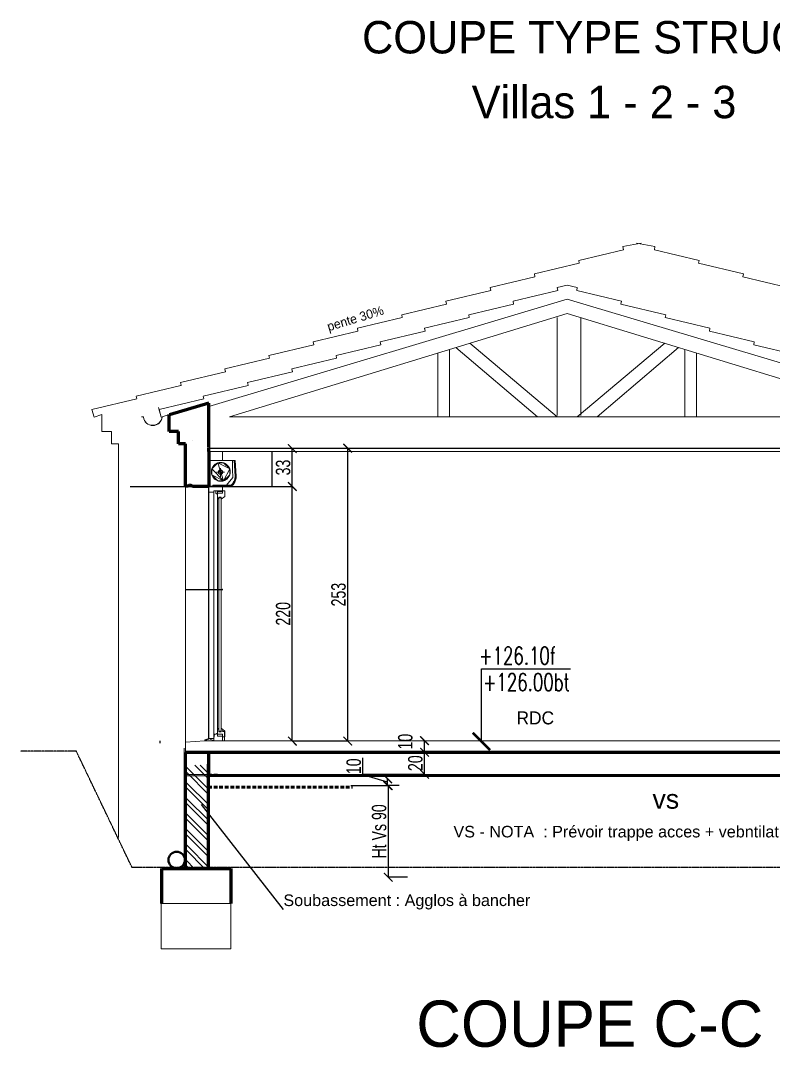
# Model space of a CAD drawing. Header units: metres. Extents: x -12536 to 12621, y -17191 to 9596.
# Drawn here: x -2354 to -1703, y -13895 to -13008 of the extents above; entities that cross this region are included whole.
import ezdxf
from ezdxf.enums import TextEntityAlignment as Align
from ezdxf.lldxf.tags import DXFTag

# ---------------------------------------------------------------- set-up
doc = ezdxf.new("R2010")
doc.units = ezdxf.units.M
doc.header["$MEASUREMENT"] = 0
doc.header["$PDMODE"] = 2
doc.header["$PDSIZE"] = 0.25
doc.linetypes.add('Cache (2)', pattern=[0.2, 0.1, -0.1])
doc.linetypes.add('CACHE2', pattern=[4.7625, 3.175, -1.5875])
for name, color, linetype, lineweight in [('B-COT', 1, 'Continuous', 18), ('B-HAC', 8, 'Continuous', 9), ('B-TEXT-NIVEAU', 3, 'Continuous', 20), ('B-VOILE-BA', 7, 'Continuous', 60)]:
    doc.layers.add(name, color=color, linetype=linetype, lineweight=lineweight)
for name, color, linetype in [('B-HATCH-RELEVE', 7, 'Continuous'), ('Calque commun', 7, 'Continuous'), ('Cotations', 7, 'Continuous'), ('Layer4', 7, 'Continuous'), ('Textes', 7, 'Continuous')]:
    doc.layers.add(name, color=color, linetype=linetype)
doc.styles.add('Arial3', font='arial.ttf', dxfattribs={"height": 0.1})
doc.styles.add('Arial6', font='arial.ttf', dxfattribs={"height": 0.1})
doc.styles.add('Century Gothic15', font='GOTHIC.TTF', dxfattribs={"height": 0.18})
doc.styles.add('Century Gothic18', font='GOTHIC.TTF', dxfattribs={"height": 0.18})
doc.styles.add('Century Gothic25', font='GOTHIC.TTF', dxfattribs={"height": 0.206042})
doc.styles.add('Century Gothic4', font='GOTHIC.TTF', dxfattribs={"height": 0.4})
doc.styles.add('TEXTE', font='arial.ttf', dxfattribs={"width": 0.7})
doc.styles.add('TEXTE100', font='romans.shx', dxfattribs={"width": 0.7, "height": 0.3})
tags = doc.linetypes.add('HIDDEN', pattern=[0.375, 0.25, -0.125]).pattern_tags.tags
tags[6:7] = [DXFTag(74, 4), DXFTag(75, 0), DXFTag(340, '0'), DXFTag(46, 1.0), DXFTag(50, 0.0), DXFTag(44, 0.0), DXFTag(45, 0.0)]
tags[4:5] = [DXFTag(74, 4), DXFTag(75, 0), DXFTag(340, '0'), DXFTag(46, 1.0), DXFTag(50, 0.0), DXFTag(44, 0.0), DXFTag(45, 0.0)]
doc.dimstyles.new('COT 50', dxfattribs={"dimscale": 0.05, "dimtxt": 250, "dimasz": 150, "dimexe": 1, "dimexo": 2, "dimgap": 30, "dimtad": 1, "dimdec": 1, "dimrnd": 0.5, "dimzin": 12, "dimdsep": 46, "dimtxsty": 'TEXTE', "dimblk1": 'ARCHTICK', "dimblk2": 'ARCHTICK', "dimsah": 1, "dimcen": 0, "dimdle": 1.5, "dimclrd": 1, "dimclre": 1, "dimclrt": 3, "dimadec": 0, "dimazin": 0, "dimtfac": 1, "dimtdec": 1, "dimtmove": 0, "dimatfit": 3, "dimldrblk": 'ARCHTICK', "dimfxl": 1, "dimtolj": 1, "dimtzin": 0, "dimarcsym": 0})
doc.dimstyles.new('DIM21', dxfattribs={"dimtxt": 0.18, "dimasz": 0.035, "dimexe": 0.05, "dimexo": 0, "dimgap": 0.05, "dimtad": 1, "dimzin": 1, "dimdsep": 46, "dimtxsty": 'Century Gothic18', "dimblk": 'ORIGIN', "dimcen": 0.09, "dimdle": 0.05, "dimadec": 0, "dimazin": 0, "dimtfac": 1, "dimtdec": 4, "dimtix": 1, "dimtofl": 0, "dimtmove": 0, "dimatfit": 3, "dimfxl": 0.05, "dimfxlon": 1, "dimfrac": 2, "dimtolj": 1, "dimtzin": 0, "dimarcsym": 2})

# ---------------------------------------------------------------- blocks, each defined once
blk = doc.blocks.new('_ORIGIN')
at = {"color": 0, "linetype": 'ByBlock', "lineweight": -2}
blk.add_line((0, 0), (-1, 0), dxfattribs=at)
blk.add_circle((0, 0), 0.5, dxfattribs=at)
blk = doc.blocks.new('*D2155')
at = {"layer": 'Cotations', "color": 0, "linetype": 'ByBlock', "lineweight": -2, "transparency": 16777216}
for p, q in [((-2191.42, -13499.29), (-2191.42, -13499.39)), ((-2191.39, -13499.34), (-2179.46, -13499.34)), ((-2179.42, -13499.29), (-2179.42, -13499.39))]:
    blk.add_line(p, q, dxfattribs=at)
at = {"layer": 'Defpoints', "color": 0, "linetype": 'Continuous', "transparency": 16777216}
for p in [(-2191.42, -13380.19), (-2179.42, -13380.19), (-2179.42, -13499.34)]:
    blk.add_point(p, dxfattribs=at)
at = {"layer": 'Cotations', "color": 0, "linetype": 'Continuous', "lineweight": -2, "transparency": 16777216, "xscale": 0.03500000014901161, "yscale": 0.03500000014901161, "zscale": 0.03500000014901161, "rotation": 180}
blk.add_blockref('_ORIGIN', (-2191.42, -13499.34), dxfattribs=at)
at = {"layer": 'Cotations', "color": 0, "linetype": 'Continuous', "lineweight": -2, "transparency": 16777216, "xscale": 0.03500000014901161, "yscale": 0.03500000014901161, "zscale": 0.03500000014901161}
blk.add_blockref('_ORIGIN', (-2179.42, -13499.34), dxfattribs=at)
at = {"layer": 'Cotations', "color": 7, "linetype": 'Continuous', "lineweight": 5, "transparency": 16777216, "insert": (-2185.42, -13499.29), "char_height": 0.18, "attachment_point": 8, "line_spacing_factor": 0.776067, "style": 'Century Gothic18'}
blk.add_mtext('\\A1;12.00', dxfattribs=at)
blk = doc.blocks.new('*D2156')
at = {"layer": 'Cotations', "color": 0, "linetype": 'ByBlock', "lineweight": -2, "transparency": 16777216}
for p, q in [((-2211.42, -13499.29), (-2211.42, -13499.39)), ((-2211.39, -13499.34), (-2191.46, -13499.34)), ((-2191.42, -13499.29), (-2191.42, -13499.39))]:
    blk.add_line(p, q, dxfattribs=at)
at = {"layer": 'Defpoints', "color": 0, "linetype": 'Continuous', "transparency": 16777216}
for p in [(-2211.42, -13370.74), (-2191.42, -13380.19), (-2191.42, -13499.34)]:
    blk.add_point(p, dxfattribs=at)
at = {"layer": 'Cotations', "color": 0, "linetype": 'Continuous', "lineweight": -2, "transparency": 16777216, "xscale": 0.03500000014901161, "yscale": 0.03500000014901161, "zscale": 0.03500000014901161, "rotation": 180}
blk.add_blockref('_ORIGIN', (-2211.42, -13499.34), dxfattribs=at)
at = {"layer": 'Cotations', "color": 0, "linetype": 'Continuous', "lineweight": -2, "transparency": 16777216, "xscale": 0.03500000014901161, "yscale": 0.03500000014901161, "zscale": 0.03500000014901161}
blk.add_blockref('_ORIGIN', (-2191.42, -13499.34), dxfattribs=at)
at = {"layer": 'Cotations', "color": 7, "linetype": 'Continuous', "lineweight": 5, "transparency": 16777216, "insert": (-2201.42, -13499.29), "char_height": 0.18, "attachment_point": 8, "line_spacing_factor": 0.776067, "style": 'Century Gothic18'}
blk.add_mtext('\\A1;20.00', dxfattribs=at)
blk = doc.blocks.new('*D2158')
at = {"layer": 'Cotations', "color": 0, "linetype": 'ByBlock', "lineweight": -2, "transparency": 16777216}
for p, q in [((-2136.71, -13380.19), (-2136.61, -13380.19)), ((-2136.66, -13410.15), (-2136.66, -13380.22)), ((-2136.71, -13410.19), (-2136.61, -13410.19))]:
    blk.add_line(p, q, dxfattribs=at)
at = {"layer": 'Defpoints', "color": 0, "linetype": 'Continuous', "transparency": 16777216}
for p in [(-2150.64, -13380.19), (-2136.66, -13380.19), (-2150.64, -13410.19)]:
    blk.add_point(p, dxfattribs=at)
at = {"layer": 'Cotations', "color": 0, "linetype": 'Continuous', "lineweight": -2, "transparency": 16777216, "xscale": 0.03500000014901161, "yscale": 0.03500000014901161, "zscale": 0.03500000014901161}
for p, rotation in [((-2136.66, -13380.19), 90), ((-2136.66, -13410.19), 270)]:
    blk.add_blockref('_ORIGIN', p, dxfattribs=dict(at, rotation=rotation))
at = {"layer": 'Cotations', "color": 7, "linetype": 'Continuous', "lineweight": 5, "transparency": 16777216, "insert": (-2136.71, -13395.19), "char_height": 0.18, "attachment_point": 8, "rotation": 90, "line_spacing_factor": 0.776067, "style": 'Century Gothic18'}
blk.add_mtext('\\A1;30.00', dxfattribs=at)
blk = doc.blocks.new('*D2166')
at = {"layer": 'Cotations', "color": 0, "linetype": 'ByBlock', "lineweight": -2, "transparency": 16777216}
for p, q in [((-2233.37, -13630.19), (-2233.42, -13630.19)), ((-2233.37, -13632.15), (-2233.37, -13630.22)), ((-2233.37, -13632.19), (-2233.42, -13632.19))]:
    blk.add_line(p, q, dxfattribs=at)
at = {"layer": 'Defpoints', "color": 0, "linetype": 'Continuous', "transparency": 16777216}
for p in [(-2233.37, -13630.19), (-2233.37, -13630.19), (-2233.37, -13632.19)]:
    blk.add_point(p, dxfattribs=at)
at = {"layer": 'Cotations', "color": 0, "linetype": 'Continuous', "lineweight": -2, "transparency": 16777216, "xscale": 0.03500000014901161, "yscale": 0.03500000014901161, "zscale": 0.03500000014901161}
for p, rotation in [((-2233.37, -13630.19), 90), ((-2233.37, -13632.19), 270)]:
    blk.add_blockref('_ORIGIN', p, dxfattribs=dict(at, rotation=rotation))
at = {"layer": 'Cotations', "color": 7, "linetype": 'Continuous', "lineweight": 5, "transparency": 16777216, "insert": (-2233.42, -13631.19), "char_height": 0.18, "attachment_point": 8, "rotation": 90, "line_spacing_factor": 0.776067, "style": 'Century Gothic18'}
blk.add_mtext('\\A1;2.00', dxfattribs=at)
blk = doc.blocks.new('_ArchTick')
at = {"color": 0, "linetype": 'ByBlock', "const_width": 0.15}
blk.add_lwpolyline([(-0.5, -0.5), (0.5, 0.5)], dxfattribs=at)
blk = doc.blocks.new('*D2175')
at = {"layer": 'B-HATCH-RELEVE', "color": 1, "lineweight": -2, "transparency": 16777216}
for p, q in [((-2004.95, -13639.93), (-2004.9, -13639.93)), ((-2004.85, -13659.01), (-2004.85, -13639.86)), ((-2058.69, -13658.93), (-2004.8, -13658.93))]:
    blk.add_line(p, q, dxfattribs=at)
at = {"layer": 'Defpoints', "color": 0, "transparency": 16777216}
for p in [(-2004.85, -13639.93), (-2004.85, -13639.93), (-2058.79, -13658.93)]:
    blk.add_point(p, dxfattribs=at)
at = {"layer": 'B-HATCH-RELEVE', "color": 1, "lineweight": -2, "transparency": 16777216, "xscale": 7.5, "yscale": 7.5, "zscale": 7.5}
for p, rotation in [((-2004.85, -13639.93), 90), ((-2004.85, -13658.93), 270)]:
    blk.add_blockref('_ArchTick', p, dxfattribs=dict(at, rotation=rotation))
at = {"layer": 'B-HATCH-RELEVE', "color": 3, "transparency": 16777216, "insert": (-2012.74, -13649.43), "char_height": 12.5, "attachment_point": 5, "rotation": 90, "style": 'TEXTE'}
blk.add_mtext('\\A1;20', dxfattribs=at)
blk = doc.blocks.new('*D2176')
at = {"layer": 'B-HATCH-RELEVE', "color": 1, "lineweight": -2, "transparency": 16777216}
for p, q in [((-2004.85, -13629.93), (-2004.9, -13629.93)), ((-2004.85, -13640.01), (-2004.85, -13629.86)), ((-2004.95, -13639.93), (-2004.9, -13639.93))]:
    blk.add_line(p, q, dxfattribs=at)
at = {"layer": 'Defpoints', "color": 0, "transparency": 16777216}
for p in [(-2004.85, -13629.93), (-2004.75, -13629.93), (-2004.85, -13639.93)]:
    blk.add_point(p, dxfattribs=at)
at = {"layer": 'B-HATCH-RELEVE', "color": 1, "lineweight": -2, "transparency": 16777216, "xscale": 7.5, "yscale": 7.5, "zscale": 7.5}
for p, rotation in [((-2004.85, -13629.93), 90), ((-2004.85, -13639.93), 270)]:
    blk.add_blockref('_ArchTick', p, dxfattribs=dict(at, rotation=rotation))
at = {"layer": 'B-HATCH-RELEVE', "color": 3, "transparency": 16777216, "insert": (-2021.42, -13630.83), "char_height": 12.5, "attachment_point": 5, "rotation": 90, "style": 'TEXTE'}
blk.add_mtext('\\A1;10', dxfattribs=at)
blk = doc.blocks.new('*D2173')
at = {"layer": 'B-HATCH-RELEVE', "color": 1, "lineweight": -2, "transparency": 16777216}
for p, q in [((-2026.73, -13668.79), (-2036.24, -13668.79)), ((-2036.19, -13668.72), (-2036.19, -13748.08)), ((-2019.56, -13748), (-2036.24, -13748))]:
    blk.add_line(p, q, dxfattribs=at)
at = {"layer": 'Defpoints', "color": 0, "transparency": 16777216}
for p in [(-2026.63, -13668.79, 0), (-2036.19, -13748), (-2019.46, -13748, 0)]:
    blk.add_point(p, dxfattribs=at)
at = {"layer": 'B-HATCH-RELEVE', "color": 1, "lineweight": -2, "transparency": 16777216, "xscale": 7.5, "yscale": 7.5, "zscale": 7.5}
for p, rotation in [((-2036.19, -13668.79), 90), ((-2036.19, -13748), 270)]:
    blk.add_blockref('_ArchTick', p, dxfattribs=dict(at, rotation=rotation))
at = {"layer": 'B-HATCH-RELEVE', "color": 3, "transparency": 16777216, "insert": (-2044.07, -13708.4), "char_height": 12.5, "attachment_point": 5, "rotation": 90, "style": 'TEXTE'}
blk.add_mtext('\\A1;Ht Vs 90', dxfattribs=at)
blk = doc.blocks.new('*D2174')
at = {"layer": 'B-HATCH-RELEVE', "color": 1, "lineweight": -2, "transparency": 16777216}
for p, q in [((-2058.18, -13659.46), (-2058.18, -13644.78)), ((-2036.73, -13665.9), (-2058.18, -13659.46)), ((-2036.83, -13663), (-2036.78, -13663)), ((-2036.73, -13668.87), (-2036.73, -13662.93)), ((-2068.56, -13668.8), (-2036.68, -13668.8))]:
    blk.add_line(p, q, dxfattribs=at)
at = {"layer": 'Defpoints', "color": 0, "transparency": 16777216}
for p in [(-2036.73, -13663), (-2036.73, -13663), (-2068.66, -13668.8)]:
    blk.add_point(p, dxfattribs=at)
at = {"layer": 'B-HATCH-RELEVE', "color": 1, "lineweight": -2, "transparency": 16777216, "xscale": 7.5, "yscale": 7.5, "zscale": 7.5}
for p, rotation in [((-2036.73, -13663), 90), ((-2036.73, -13668.8), 270)]:
    blk.add_blockref('_ArchTick', p, dxfattribs=dict(at, rotation=rotation))
at = {"layer": 'B-HATCH-RELEVE', "color": 3, "transparency": 16777216, "insert": (-2066.06, -13652.12), "char_height": 12.5, "attachment_point": 5, "rotation": 90, "style": 'TEXTE'}
blk.add_mtext('\\A1;10', dxfattribs=at)
blk = doc.blocks.new('*D2177')
at = {"layer": 'B-HATCH-RELEVE', "color": 1, "lineweight": -2, "transparency": 16777216}
for p, q in [((-2071.41, -13377.28), (-2071.36, -13377.28)), ((-2071.31, -13630.39), (-2071.31, -13377.21)), ((-2071.26, -13630.32), (-2071.36, -13630.32))]:
    blk.add_line(p, q, dxfattribs=at)
at = {"layer": 'Defpoints', "color": 0, "transparency": 16777216}
for p in [(-2071.31, -13377.28), (-2071.31, -13377.28), (-2071.16, -13630.32)]:
    blk.add_point(p, dxfattribs=at)
at = {"layer": 'B-HATCH-RELEVE', "color": 1, "lineweight": -2, "transparency": 16777216, "xscale": 7.5, "yscale": 7.5, "zscale": 7.5}
for p, rotation in [((-2071.31, -13377.28), 90), ((-2071.31, -13630.32), 270)]:
    blk.add_blockref('_ArchTick', p, dxfattribs=dict(at, rotation=rotation))
at = {"layer": 'B-HATCH-RELEVE', "color": 3, "transparency": 16777216, "insert": (-2079.19, -13503.8), "char_height": 12.5, "attachment_point": 5, "rotation": 90, "style": 'TEXTE'}
blk.add_mtext('\\A1;253', dxfattribs=at)
blk = doc.blocks.new('*D2178')
at = {"layer": 'B-HATCH-RELEVE', "color": 1, "lineweight": -2, "transparency": 16777216}
for p, q in [((-2259.45, -13410.32), (-2119.13, -13410.32)), ((-2119.18, -13630.39), (-2119.18, -13410.24)), ((-2071.41, -13630.32), (-2119.23, -13630.32))]:
    blk.add_line(p, q, dxfattribs=at)
at = {"layer": 'Defpoints', "color": 0, "transparency": 16777216}
for p in [(-2259.55, -13410.32), (-2119.18, -13410.32), (-2071.31, -13630.32)]:
    blk.add_point(p, dxfattribs=at)
at = {"layer": 'B-HATCH-RELEVE', "color": 1, "lineweight": -2, "transparency": 16777216, "xscale": 7.5, "yscale": 7.5, "zscale": 7.5}
for p, rotation in [((-2119.18, -13410.32), 90), ((-2119.18, -13630.32), 270)]:
    blk.add_blockref('_ArchTick', p, dxfattribs=dict(at, rotation=rotation))
at = {"layer": 'B-HATCH-RELEVE', "color": 3, "transparency": 16777216, "insert": (-2127.06, -13520.32), "char_height": 12.5, "attachment_point": 5, "rotation": 90, "style": 'TEXTE'}
blk.add_mtext('\\A1;220', dxfattribs=at)
blk = doc.blocks.new('*D2179')
at = {"layer": 'B-HATCH-RELEVE', "color": 1, "lineweight": -2, "transparency": 16777216}
for p, q in [((-2119.31, -13377.54), (-2119.26, -13377.54)), ((-2119.21, -13410.39), (-2119.21, -13377.47)), ((-2259.45, -13410.32), (-2119.16, -13410.32))]:
    blk.add_line(p, q, dxfattribs=at)
at = {"layer": 'Defpoints', "color": 0, "transparency": 16777216}
for p in [(-2119.21, -13377.54), (-2119.21, -13377.54), (-2259.55, -13410.32)]:
    blk.add_point(p, dxfattribs=at)
at = {"layer": 'B-HATCH-RELEVE', "color": 1, "lineweight": -2, "transparency": 16777216, "xscale": 7.5, "yscale": 7.5, "zscale": 7.5}
for p, rotation in [((-2119.21, -13377.54), 90), ((-2119.21, -13410.32), 270)]:
    blk.add_blockref('_ArchTick', p, dxfattribs=dict(at, rotation=rotation))
at = {"layer": 'B-HATCH-RELEVE', "color": 3, "transparency": 16777216, "insert": (-2127.1, -13393.93), "char_height": 12.5, "attachment_point": 5, "rotation": 90, "style": 'TEXTE'}
blk.add_mtext('\\A1;33', dxfattribs=at)

msp = doc.modelspace()

# ---------------------------------------------------------------- hatches: boundary and pattern name
at = {"layer": 'B-HAC'}
h = msp.add_hatch(dxfattribs=at)
h.set_pattern_fill('ANSI32', color=1, angle=-90)
h.set_pattern_definition([(315, (89894.883, 49272.196), (6.7351921, 6.7351921), []), (315, (89894.883, 49267.706), (6.7351921, 6.7351921), [])])
h.paths.add_polyline_path([(-2191.065, -13651.276), (-2211.064, -13651.005), (-2210.766, -13740.335), (-2190.766, -13740.335)])

# ---------------------------------------------------------------- linework, layer by layer
at = {"color": 3, "linetype": 'Cache (2)'}
for p, q in [((-2305.962, -13639.081), (-2354.241, -13639.081)), ((-2257.683, -13739.783), (-2305.962, -13639.081)), ((-1274.901, -13739.527), (-2257.683, -13739.527))]:
    msp.add_line(p, q, dxfattribs=at)
msp.add_line((-2126.912, -13775.925), (-2197.626, -13685.276))
at = {"color": 6, "lineweight": 40}
msp.add_circle((-2219.208, -13733.042), 7.105, dxfattribs=at)
at = {"layer": 'B-COT', "color": 0, "linetype": 'CACHE2', "lineweight": 53}
for p, q in [((-2191.837, -13659.926), (-2067.025, -13660.016)), ((-2191.838, -13670.212), (-2067.025, -13670.302))]:
    msp.add_line(p, q, dxfattribs=at)
at = {"layer": 'B-COT'}
msp.add_lwpolyline([(-2232.57, -13770.624), (-2172.292, -13770.624), (-2172.292, -13809.926), (-2232.57, -13809.926)], close=True, dxfattribs=at)
at = {"layer": 'B-VOILE-BA'}
for p, q in [((-2225.508, -13348.241), (-2191.439, -13338.112)), ((-2191.422, -13341.175), (-2191.422, -13338.292)), ((-2191.422, -13376.688), (-2191.422, -13341.175)), ((-2225.807, -13362.78), (-2225.807, -13348.242)), ((-2217.669, -13362.78), (-2225.807, -13362.78)), ((-2217.669, -13373.448), (-2217.669, -13362.78)), ((-2211.421, -13373.448), (-2217.669, -13373.448)), ((-2211.422, -13410.189), (-2211.421, -13373.448)), ((-2191.422, -13380.189), (-2191.422, -13377.189)), ((-2191.422, -13380.189), (-2191.422, -13410.189)), ((-2209.273, -13410.189), (-2211.422, -13410.189)), ((-2207.773, -13409.031), (-2209.273, -13410.188)), ((-2205.555, -13410.188), (-2207.773, -13409.031)), ((-2205.558, -13410.189), (-2191.422, -13410.189)), ((-2211.422, -13740.429), (-2211.422, -13640.19)), ((-1551.421, -13640.19), (-2211.422, -13640.19)), ((-2191.422, -13659.19), (-2191.422, -13640.19)), ((-2191.944, -13650.267), (-2191.944, -13740.579)), ((-2191.922, -13659.895), (-1571.421, -13660.206)), ((-2231.944, -13740.579), (-2172.228, -13740.579)), ((-2231.944, -13770.579), (-2231.944, -13740.579)), ((-2172.228, -13740.579), (-2172.228, -13770.579))]:
    msp.add_line(p, q, dxfattribs=at)
at = {"layer": 'Calque commun', "color": 7, "linetype": 'Continuous', "lineweight": 20}
for p, q in [((-2191.422, -13341.175), (-1881.421, -13248.332)), ((-1571.421, -13341.175), (-1881.421, -13248.332)), ((-2232.629, -13350.541), (-2234.896, -13342.115)), ((-2232.629, -13350.541), (-2234.896, -13342.115)), ((-2248.191, -13350.19), (-2249.534, -13350.19)), ((-2248.006, -13350.341), (-2248.191, -13350.19)), ((-2205.873, -13370.569), (-2205.873, -13370.569)), ((-2211.422, -13381.116), (-2211.422, -13381.116)), ((-1571.421, -13377.189), (-2191.422, -13377.189)), ((-1571.421, -13380.189), (-2191.422, -13380.189)), ((-2191.422, -13380.189), (-2191.422, -13410.189)), ((-2191.422, -13410.188), (-2191.422, -13380.189)), ((-2191.422, -13380.19), (-2191.422, -13410.189)), ((-2179.423, -13380.189), (-2179.423, -13387.821)), ((-2191.762, -13410.189), (-2179.423, -13410.189)), ((-2191.422, -13410.189), (-2191.422, -13415.187)), ((-2191.422, -13415.187), (-2186.93, -13415.187)), ((-2179.422, -13413.991), (-2186.93, -13413.991)), ((-2186.93, -13413.991), (-2186.93, -13415.187)), ((-2186.93, -13415.187), (-2186.93, -13413.991)), ((-2186.93, -13413.991), (-2179.422, -13413.991)), ((-2179.423, -13413.13), (-2179.423, -13410.189)), ((-2179.423, -13410.189), (-2179.423, -13413.991)), ((-2194.871, -13630.189), (-2211.422, -13631.294)), ((-2179.423, -13630.189), (-2194.871, -13630.189)), ((-1571.421, -13630.189), (-2179.423, -13630.189)), ((-2211.422, -13631.294), (-2211.422, -13640.19)), ((-2211.422, -13723.084), (-2211.422, -13635.19)), ((-2181.421, -13640.19), (-2181.421, -13640.19)), ((-2181.421, -13640.19), (-2181.421, -13640.19)), ((-2181.421, -13640.19), (-2181.421, -13640.19)), ((-2181.421, -13640.19), (-2181.421, -13640.19)), ((-1571.419, -13659.19), (-2211.422, -13659.19)), ((-2191.422, -13660.279), (-2211.422, -13660.279)), ((-2191.422, -13661.19), (-2191.422, -13723.084))]:
    msp.add_line(p, q, dxfattribs=at)
at = {"layer": 'Calque commun', "color": 7, "linetype": 'Continuous', "lineweight": 5}
for p, q in [((-2173.391, -13350.19), (-1881.421, -13260.784)), ((-1890.06, -13264.347), (-1890.06, -13349.125)), ((-1589.451, -13350.19), (-1881.421, -13260.784)), ((-1869.786, -13264.347), (-1869.786, -13349.125)), ((-1983.241, -13291.963), (-1983.241, -13350.19)), ((-1907.282, -13350.19), (-1977.733, -13290.277)), ((-1965.723, -13286.599), (-1890.063, -13350.19)), ((-1797.119, -13286.599), (-1872.78, -13350.19)), ((-1855.561, -13350.191), (-1785.109, -13290.277)), ((-1779.602, -13291.963), (-1779.602, -13350.19)), ((-1993.24, -13350.19), (-1993.24, -13295.025)), ((-1769.603, -13350.19), (-1769.603, -13295.025)), ((-2173.391, -13350.19), (-1586.401, -13350.19)), ((-1999.711, -13350.19), (-2009.71, -13350.19)), ((-1999.708, -13350.209), (-2009.707, -13350.209)), ((-1906.532, -13350.19), (-1923.751, -13350.19)), ((-1906.53, -13350.209), (-1923.748, -13350.209)), ((-1896.532, -13350.19), (-1906.532, -13350.19)), ((-1896.529, -13350.209), (-1906.53, -13350.209)), ((-2225.807, -13362.78), (-2225.807, -13360.893)), ((-2217.669, -13373.448), (-2217.669, -13371.501)), ((-2170.841, -13395.751), (-2170.841, -13387.821)), ((-2177.872, -13397.945), (-2184.879, -13397.945)), ((-2181.278, -13401.915), (-2181.278, -13394.432)), ((-2170.56, -13402.7), (-2170.841, -13395.751)), ((-2176.127, -13409.081), (-2170.56, -13402.7)), ((-2176.127, -13409.081), (-2170.56, -13402.7)), ((-2211.422, -13410.189), (-2211.422, -13633.38)), ((-2191.762, -13410.189), (-2179.423, -13410.189)), ((-2191.762, -13410.189), (-2179.422, -13410.189)), ((-2191.762, -13410.189), (-2191.762, -13629.092)), ((-2179.422, -13410.189), (-2191.422, -13410.189)), ((-2179.422, -13410.189), (-2191.422, -13410.189)), ((-2191.422, -13415.187), (-2191.422, -13628.189)), ((-2186.93, -13415.187), (-2186.924, -13628.19)), ((-2185.422, -13414.688), (-2185.422, -13416.188)), ((-2185.422, -13414.688), (-2185.422, -13416.188)), ((-2185.422, -13416.188), (-2183.922, -13417.188)), ((-2185.422, -13416.188), (-2183.922, -13417.188)), ((-2183.922, -13416.188), (-2183.922, -13414.688)), ((-2183.922, -13414.688), (-2179.422, -13414.688)), ((-2183.922, -13416.188), (-2183.922, -13414.688)), ((-2183.922, -13414.688), (-2179.422, -13414.688)), ((-2183.922, -13417.188), (-2183.922, -13416.188)), ((-2179.422, -13416.188), (-2183.922, -13416.188)), ((-2183.922, -13416.188), (-2183.922, -13420.264)), ((-2183.922, -13417.188), (-2183.922, -13416.188)), ((-2179.422, -13416.188), (-2183.922, -13416.188)), ((-2183.922, -13416.188), (-2183.922, -13420.264)), ((-2179.422, -13414.688), (-2179.422, -13410.189)), ((-2179.422, -13414.688), (-2179.422, -13410.189)), ((-2177.623, -13413.991), (-2179.422, -13413.991)), ((-2179.422, -13413.991), (-2179.422, -13416.188)), ((-2177.623, -13413.991), (-2179.422, -13413.991)), ((-2179.422, -13413.991), (-2179.422, -13416.188)), ((-2177.623, -13418.991), (-2177.623, -13413.991)), ((-2177.623, -13418.991), (-2177.623, -13413.991)), ((-2183.922, -13420.264), (-2182.696, -13421.421)), ((-2183.922, -13420.264), (-2182.696, -13421.421)), ((-2183.922, -13420.264), (-2183.922, -13620.421)), ((-2182.696, -13420.264), (-2182.696, -13419.456)), ((-2182.696, -13419.456), (-2180.696, -13419.456)), ((-2182.696, -13420.264), (-2182.696, -13419.456)), ((-2182.696, -13419.456), (-2180.696, -13419.456)), ((-2182.696, -13419.456), (-2182.696, -13622.224)), ((-2182.696, -13421.421), (-2182.696, -13420.264)), ((-2182.696, -13420.264), (-2180.696, -13420.264)), ((-2182.696, -13421.421), (-2182.696, -13420.264)), ((-2182.696, -13420.264), (-2180.696, -13420.264)), ((-2180.696, -13421.424), (-2177.623, -13418.991)), ((-2180.696, -13421.424), (-2177.623, -13418.991)), ((-2180.696, -13419.456), (-2180.696, -13421.424)), ((-2180.696, -13419.456), (-2180.696, -13421.424)), ((-2180.696, -13419.456), (-2180.696, -13622.224)), ((-2183.922, -13620.421), (-2182.696, -13619.264)), ((-2183.922, -13624.496), (-2183.922, -13620.421)), ((-2182.696, -13621.63), (-2180.696, -13621.63)), ((-2180.696, -13619.26), (-2177.623, -13621.694)), ((-2179.422, -13621.307), (-2179.422, -13621.718)), ((-2186.924, -13628.19), (-2186.482, -13624.271)), ((-2186.482, -13624.271), (-2185.422, -13624.496)), ((-2185.422, -13624.496), (-2183.922, -13623.497)), ((-2183.922, -13625.996), (-2183.922, -13623.212)), ((-2183.922, -13624.496), (-2183.922, -13625.996)), ((-2179.422, -13624.496), (-2183.922, -13624.496)), ((-2179.422, -13625.996), (-2183.922, -13625.996)), ((-2183.922, -13625.996), (-2179.422, -13625.996)), ((-2182.696, -13622.224), (-2180.696, -13622.224)), ((-2179.422, -13622.188), (-2177.922, -13622.188)), ((-2179.422, -13629.996), (-2179.422, -13624.496)), ((-2177.623, -13626.694), (-2179.422, -13626.694)), ((-2177.922, -13622.188), (-2177.922, -13630.189)), ((-2177.623, -13621.694), (-2177.623, -13626.694))]:
    msp.add_line(p, q, dxfattribs=at)
at = {"layer": 'Calque commun', "color": 5, "linetype": 'ByBlock', "lineweight": -2}
msp.add_line((-2191.422, -13377.189), (-1571.421, -13377.189), dxfattribs=at)
at = {"layer": 'Calque commun', "color": 3, "linetype": 'ByBlock', "lineweight": -2}
msp.add_line((-2190.673, -13377.795), (-2190.673, -13388.932), dxfattribs=at)
at = {"layer": 'Calque commun', "color": 7, "linetype": 'HIDDEN', "lineweight": 20}
msp.add_line((-2212.693, -13636.394), (-2212.693, -13723.085), dxfattribs=at)
at = {"layer": 'Calque commun', "color": 7, "linetype": 'Continuous', "lineweight": 5, "flags": 128}
msp.add_lwpolyline([(-2247.992, -13350.444, 0.8771422), (-2231.725, -13350.19)], format="xyb", dxfattribs=at)
at = {"layer": 'Calque commun', "color": 7, "linetype": 'Continuous', "lineweight": 20, "flags": 128}
msp.add_lwpolyline([(-2247.992, -13350.444, 0.9019888), (-2231.744, -13350.341)], format="xyb", dxfattribs=at)
at = {"layer": 'Cotations', "color": 6, "linetype": 'Continuous', "lineweight": 20}
for p, q in [((-1890.049, -13238.423), (-1881.421, -13236.368)), ((-1889.591, -13240.918), (-1890.049, -13238.423)), ((-1872.794, -13238.423), (-1881.421, -13236.368)), ((-1873.252, -13240.918), (-1872.794, -13238.423)), ((-1928.318, -13250.141), (-1889.591, -13240.918)), ((-1834.525, -13250.141), (-1873.252, -13240.918)), ((-1966.588, -13261.858), (-1927.86, -13252.636)), ((-1927.86, -13252.636), (-1928.318, -13250.141)), ((-1834.983, -13252.636), (-1834.525, -13250.141)), ((-1796.255, -13261.858), (-1834.983, -13252.636)), ((-2004.858, -13273.576), (-1966.13, -13264.353)), ((-1966.13, -13264.353), (-1966.588, -13261.858)), ((-1796.713, -13264.353), (-1796.255, -13261.858)), ((-1757.985, -13273.576), (-1796.713, -13264.353)), ((-2004.399, -13276.072), (-2004.858, -13273.576)), ((-1758.444, -13276.072), (-1757.985, -13273.576)), ((-2043.127, -13285.293), (-2004.399, -13276.072)), ((-1719.716, -13285.293), (-1758.444, -13276.072)), ((-2081.397, -13297.011), (-2042.669, -13287.789)), ((-2042.669, -13287.789), (-2043.127, -13285.293)), ((-1720.174, -13287.789), (-1719.716, -13285.293)), ((-1681.446, -13297.011), (-1720.174, -13287.789)), ((-2119.594, -13308.711), (-2080.938, -13299.507)), ((-2080.938, -13299.507), (-2081.397, -13297.011)), ((-2119.008, -13311.175), (-2119.594, -13308.711)), ((-2157.936, -13320.446), (-2119.008, -13311.175)), ((-2196.204, -13332.164), (-2157.476, -13322.941)), ((-2157.279, -13322.889), (-2157.936, -13320.446)), ((-2157.476, -13322.941), (-2157.279, -13322.889)), ((-2234.474, -13343.881), (-2195.745, -13334.659)), ((-2195.745, -13334.659), (-2196.204, -13332.164)), ((-2232.668, -13350.386), (-2234.474, -13343.881)), ((-2225.807, -13348.242), (-2232.668, -13350.386))]:
    msp.add_line(p, q, dxfattribs=at)
at = {"layer": 'Cotations', "color": 20, "linetype": 'Continuous', "lineweight": 5}
msp.add_line((-2225.508, -13352.173), (-2225.508, -13348.116), dxfattribs=at)
at = {"layer": 'Cotations', "color": 7, "linetype": 'Continuous', "lineweight": 20}
for p, q in [((-2225.508, -13348.116), (-2225.508, -13352.173)), ((-2225.508, -13351.383), (-2225.508, -13348.242))]:
    msp.add_line(p, q, dxfattribs=at)
at = {"layer": 'Cotations', "color": 7, "linetype": 'Continuous', "lineweight": 5}
for points in [[(-2269.422, -13713.639, 0), (-2269.422, -13373.448, 0), (-2275.67, -13373.448, 0), (-2275.67, -13362.78, 0), (-2283.807, -13362.78, 0), (-2283.807, -13348.242, 0), (-2290.669, -13350.386, 0), (-2292.474, -13343.881, 0), (-2253.745, -13334.659, 0), (-2254.204, -13332.164, 0), (-2215.476, -13322.941, 0), (-2215.279, -13322.889, 0), (-2215.936, -13320.446, 0), (-2177.008, -13311.175, 0), (-2177.595, -13308.711, 0), (-2138.938, -13299.507, 0), (-2139.397, -13297.011, 0), (-2100.669, -13287.789, 0), (-2101.127, -13285.293, 0), (-2062.399, -13276.072, 0), (-2062.858, -13273.576, 0), (-2024.13, -13264.353, 0), (-2024.588, -13261.858, 0), (-1985.86, -13252.636, 0), (-1986.318, -13250.141, 0), (-1947.591, -13240.918, 0), (-1948.049, -13238.423, 0), (-1909.321, -13229.201, 0), (-1909.78, -13226.705, 0), (-1871.052, -13217.483, 0), (-1871.51, -13214.987, 0), (-1832.782, -13205.766, 0), (-1833.293, -13203.076, 0), (-1817.396, -13199.942, 0)], [(-1690.796, -13238.422, 0), (-1729.524, -13229.201, 0), (-1729.066, -13226.705, 0), (-1767.793, -13217.483, 0), (-1767.335, -13214.987, 0), (-1806.063, -13205.766, 0), (-1805.553, -13203.076, 0), (-1821.449, -13199.942, 0)]]:
    msp.add_polyline3d(points, dxfattribs=at)

# ---------------------------------------------------------------- texts
at = {"style": 'Century Gothic4'}
msp.add_text('RDC', height=11.2, dxfattribs=at).set_placement((-1925.257, -13615.894))
at = {"layer": 'B-TEXT-NIVEAU', "style": 'TEXTE100', "width": 0.7}
for s, p in [('+126.10f', (-1957.709, -13564.025, -34.014)), ('+126.00bt', (-1954.338, -13586.932, -34.014))]:
    msp.add_text(s, height=15, dxfattribs=at).set_placement(p)
at = {"layer": 'Calque commun', "color": 7, "linetype": 'Continuous', "lineweight": 20, "style": 'Century Gothic4'}
for s, p in [('COUPE TYPE STRUCTURE', (-2058.857, -13036.102)), ('Villas 1 - 2 - 3', (-1964.032, -13092.094))]:
    msp.add_text(s, height=28, dxfattribs=at).set_placement(p)
at = {"layer": 'Cotations', "color": 7, "style": 'Arial3'}
for s, p in [('VS - NOTA  : Prévoir trappe acces + vebntilation des Vs', (-1979.826, -13713.586)), ('Soubassement : Agglos à bancher', (-2126.885, -13772.888))]:
    msp.add_text(s, height=10, dxfattribs=at).set_placement(p)
at = {"layer": 'Layer4', "color": 7, "linetype": 'ByBlock', "lineweight": -2, "style": 'Century Gothic25'}
msp.add_text('pente 30%', height=7.9, rotation=16.927455, dxfattribs=at).set_placement((-2090.025, -13268.648), align=Align.TOP_LEFT)
at = {"layer": 'Textes', "color": 3, "linetype": 'ByBlock', "lineweight": -2, "style": 'Arial6'}
msp.add_text('vs', height=16.5, dxfattribs=at).set_placement((-1807.69, -13688.753))
at = {"layer": 'Textes', "color": 5, "linetype": 'ByBlock', "lineweight": -2, "style": 'Century Gothic15'}
msp.add_text('COUPE C-C', height=40, dxfattribs=at).set_placement((-2011.958, -13854.522), align=Align.TOP_LEFT)

# ---------------------------------------------------------------- dimensions: what is measured, and where the dimension line sits
at = {"layer": 'B-HATCH-RELEVE'}
for base, p1, p2, picture, middle in [((-2071.306, -13377.285), (-2071.162, -13630.317), (-2071.306, -13377.285), '*D2177', (-2079.192, -13503.801)), ((-2119.214, -13377.544), (-2259.548, -13410.315), (-2119.214, -13377.544), '*D2179', (-2127.101, -13393.929)), ((-2004.854, -13629.932), (-2004.854, -13639.933), (-2004.754, -13629.932), '*D2176', (-2021.418, -13630.828))]:
    dim = msp.add_linear_dim(base=base, p1=p1, p2=p2, angle=90, dimstyle='COT 50', override={"dimtmove": 1}, dxfattribs=at)
    dim.commit()
    dim.dimension.update_dxf_attribs({"geometry": picture, "text_midpoint": middle})
dim = msp.add_linear_dim(base=(-2119.18, -13410.315), p1=(-2071.312, -13630.317), p2=(-2259.548, -13410.315), angle=90, dimstyle='COT 50', dxfattribs=at)
dim.commit()
dim.dimension.update_dxf_attribs({"geometry": '*D2178', "text_midpoint": (-2127.062, -13520.316)})
for base, p1, p2, text, picture, middle in [((-2004.854, -13639.933), (-2058.791, -13658.933), (-2004.854, -13639.933), '20', '*D2175', (-2012.736, -13649.433)), ((-2036.729, -13663.001), (-2068.662, -13668.796), (-2036.729, -13663.001), '10', '*D2174', (-2066.057, -13657.965))]:
    dim = msp.add_linear_dim(base=base, p1=p1, p2=p2, angle=90, text=text, dimstyle='COT 50', override={"dimtmove": 1}, dxfattribs=at)
    dim.commit()
    dim.dimension.update_dxf_attribs({"geometry": picture, "text_midpoint": middle})
dim = msp.add_linear_dim(base=(-2036.193, -13748.003), p1=(-2026.629, -13668.793, 0), p2=(-2019.46, -13748.003, 0), angle=90, text='Ht Vs 90', dimstyle='COT 50', dxfattribs=at)
dim.commit()
dim.dimension.update_dxf_attribs({"geometry": '*D2173', "text_midpoint": (-2044.075, -13708.398)})
at = {"layer": 'Cotations', "color": 14, "linetype": 'Continuous', "lineweight": 5}
dim = msp.add_linear_dim(base=(-2191.422, -13499.337), p1=(-2211.422, -13370.742), p2=(-2191.422, -13380.189), dimstyle='DIM21', override={"dimclrt": 7}, dxfattribs=at)
dim.commit()
dim.dimension.update_dxf_attribs({"geometry": '*D2156', "text_midpoint": (-2201.422, -13499.193)})
for p1, p2, distance, picture, middle in [((-2191.422, -13380.189), (-2179.423, -13380.189), -119.148, '*D2155', (-2185.422, -13499.193)), ((-2150.635, -13410.189), (-2150.635, -13380.189), -13.972, '*D2158', (-2136.807, -13395.189)), ((-2233.375, -13632.19), (-2233.375, -13630.189), 0, '*D2166', (-2233.519, -13631.19))]:
    dim = msp.add_aligned_dim(p1=p1, p2=p2, distance=distance, dimstyle='DIM21', override={"dimclrt": 7}, dxfattribs=at)
    dim.commit()
    dim.dimension.update_dxf_attribs({"geometry": picture, "text_midpoint": middle})

# ---------------------------------------------------------------- meshes
at = {"layer": 'Calque commun', "color": 7, "linetype": 'Continuous', "lineweight": 5}
mesh = msp.add_polyface(dxfattribs=at)
corners = [(-2170.899, -13407.894), (-2170.435, -13408.892), (-2171.477, -13408.567), (-2168.199, -13404.922), (-2168.947, -13403.947), (-2167.949, -13404.04), (-2172.109, -13409.189), (-2171.736, -13410.183), (-2187.919, -13410.182), (-2168.903, -13406.614), (-2169.353, -13407.413), (-2169.921, -13406.417), (-2171.06, -13409.563), (-2168.617, -13401.314), (-2169.449, -13387.821), (-2168.534, -13387.821), (-2190.421, -13387.821), (-2190.421, -13410.189), (-2191.422, -13387.821), (-2167.77, -13403.141), (-2168.764, -13403.08), (-2168.653, -13402.2), (-2169.202, -13404.797), (-2169.528, -13405.622), (-2168.518, -13405.782), (-2169.865, -13408.174), (-2170.379, -13407.176), (-2187.919, -13409.188), (-2167.662, -13402.23), (-2167.627, -13401.314), (-2191.422, -13410.189)]
mesh.append_faces([[corners[k] for k in face] for face in [(6, 8, 27)]], dxfattribs={"vtx0": -1, "color": 7})
mesh.append_faces([[corners[k] for k in face] for face in [(0, 1, 2), (3, 4, 5), (29, 13, 15), (23, 9, 11), (5, 20, 19)]], dxfattribs={"vtx0": -1, "vtx1": -1, "color": 7})
mesh.append_faces([[corners[k] for k in face] for face in [(6, 7, 8), (2, 1, 12), (19, 20, 21), (3, 22, 4), (23, 24, 9), (10, 26, 11), (5, 4, 20), (28, 21, 13), (0, 25, 1), (6, 12, 7)]], dxfattribs={"vtx0": -1, "vtx2": -1, "color": 7})
mesh.append_faces([[corners[k] for k in face] for face in [(9, 10, 11), (13, 14, 15), (16, 17, 18), (23, 22, 24), (10, 25, 26), (28, 19, 21), (29, 28, 13), (6, 2, 12), (0, 26, 25), (3, 24, 22)]], dxfattribs={"vtx1": -1, "vtx2": -1, "color": 7})
mesh.append_faces([[corners[k] for k in face] for face in [(17, 30, 18)]], dxfattribs={"vtx2": -1, "color": 7})
mesh = msp.add_polyface(dxfattribs=at)
corners = [(-2171.736, -13410.183), (-2172.109, -13409.189), (-2171.06, -13409.563), (-2168.518, -13405.782), (-2169.202, -13404.797), (-2168.199, -13404.922), (-2171.477, -13408.567), (-2170.899, -13407.894), (-2170.435, -13408.892), (-2168.534, -13387.821), (-2169.449, -13387.821), (-2190.421, -13387.821), (-2169.528, -13405.622), (-2168.903, -13406.614), (-2169.865, -13408.174), (-2187.919, -13410.182), (-2170.379, -13407.176), (-2191.422, -13410.189), (-2191.422, -13387.821), (-2169.921, -13406.417), (-2169.353, -13407.413), (-2168.947, -13403.947), (-2168.653, -13402.2), (-2167.662, -13402.23), (-2167.77, -13403.141), (-2167.949, -13404.04), (-2167.627, -13401.314), (-2168.617, -13401.314), (-2187.919, -13409.188), (-2168.764, -13403.08), (-2190.421, -13410.189)]
mesh.append_faces([[corners[k] for k in face] for face in [(0, 1, 2), (3, 4, 5), (8, 7, 14), (15, 1, 0), (16, 14, 7), (21, 5, 4), (23, 27, 26), (22, 24, 29)]], dxfattribs={"vtx0": -1, "vtx1": -1, "color": 7})
mesh.append_faces([[corners[k] for k in face] for face in [(9, 10, 11), (3, 12, 4), (6, 8, 2), (19, 13, 20), (22, 23, 24), (21, 25, 5), (16, 20, 14), (9, 27, 10), (29, 24, 25)]], dxfattribs={"vtx0": -1, "vtx2": -1, "color": 7})
mesh.append_faces([[corners[k] for k in face] for face in [(6, 7, 8), (3, 13, 12), (17, 18, 11), (16, 19, 20), (19, 12, 13), (9, 26, 27), (22, 27, 23), (1, 6, 2), (21, 29, 25), (18, 9, 11)]], dxfattribs={"vtx1": -1, "vtx2": -1, "color": 7})
mesh.append_faces([[corners[k] for k in face] for face in [(15, 28, 1), (11, 30, 17)]], dxfattribs={"vtx2": -1, "color": 7})
mesh = msp.add_polyface(dxfattribs=at)
corners = [(-2178.573, -13405.441), (-2183.596, -13389.982), (-2173.355, -13395.2), (-2187.264, -13392.433), (-2188.813, -13395.2), (-2187.264, -13402.989), (-2188.813, -13400.223), (-2183.596, -13405.441), (-2173.576, -13394.601), (-2174.509, -13392.934), (-2174.155, -13393.465), (-2177.974, -13390.203), (-2177.395, -13390.47), (-2176.838, -13390.782), (-2186.362, -13403.891), (-2184.194, -13390.203), (-2186.362, -13391.532), (-2179.813, -13389.685), (-2179.187, -13389.809), (-2178.573, -13389.982), (-2181.084, -13389.584), (-2180.447, -13389.609), (-2185.331, -13390.782), (-2185.861, -13391.137), (-2176.838, -13404.641), (-2177.395, -13404.953), (-2177.974, -13405.22), (-2182.356, -13389.685), (-2182.981, -13389.809), (-2184.194, -13405.22), (-2184.774, -13404.953), (-2185.331, -13404.641), (-2188.592, -13394.601), (-2175.806, -13391.532), (-2189.211, -13397.711), (-2189.111, -13396.44), (-2189.111, -13398.983), (-2188.014, -13401.958), (-2188.325, -13401.401), (-2188.592, -13400.822), (-2174.904, -13392.433), (-2182.355, -13405.738), (-2182.981, -13405.614), (-2179.813, -13405.738), (-2176.307, -13391.137), (-2173.355, -13400.223), (-2185.861, -13404.286), (-2175.806, -13403.891), (-2176.307, -13404.286), (-2174.904, -13402.989), (-2172.957, -13397.711), (-2172.982, -13398.349), (-2173.057, -13398.983), (-2173.576, -13400.822), (-2174.509, -13402.488), (-2173.057, -13396.44), (-2175.338, -13391.965), (-2189.186, -13398.349), (-2181.084, -13405.838), (-2172.982, -13397.074), (-2181.722, -13389.609), (-2173.182, -13395.814), (-2186.831, -13403.458), (-2188.014, -13393.465), (-2188.325, -13394.022), (-2175.338, -13403.458), (-2187.659, -13392.934), (-2188.987, -13395.814), (-2189.186, -13397.074), (-2173.843, -13394.022), (-2184.774, -13390.47), (-2179.187, -13405.614), (-2173.843, -13401.401), (-2174.155, -13401.958), (-2188.987, -13399.609), (-2187.659, -13402.488), (-2180.447, -13405.813), (-2186.831, -13391.965), (-2173.182, -13399.609), (-2181.722, -13405.813)]
mesh.append_faces([[corners[k] for k in face] for face in [(17, 20, 21), (27, 1, 28), (5, 14, 62), (63, 32, 64), (8, 10, 69), (36, 6, 74), (45, 52, 78)]], dxfattribs={"vtx0": -1, "color": 7})
mesh.append_faces([[corners[k] for k in face] for face in [(22, 15, 23), (14, 29, 46), (46, 29, 31), (49, 53, 54), (2, 40, 8), (44, 11, 13), (3, 32, 66), (0, 47, 26), (75, 39, 5)]], dxfattribs={"vtx0": -1, "vtx1": -1, "color": 7})
mesh.append_faces([[corners[k] for k in face] for face in [(0, 1, 2), (3, 1, 4), (5, 6, 7), (5, 7, 14), (34, 35, 36), (0, 7, 6), (35, 6, 36), (17, 1, 27), (0, 43, 41), (0, 2, 45), (17, 27, 20), (0, 6, 4), (49, 47, 45), (0, 4, 1), (2, 19, 40), (0, 45, 47), (2, 55, 52), (0, 41, 7), (43, 58, 41), (55, 50, 52), (19, 33, 40), (17, 19, 1), (2, 1, 19), (2, 52, 45), (3, 16, 1), (35, 4, 6)]], dxfattribs={"vtx0": -1, "vtx1": -1, "vtx2": -1, "color": 7})
mesh.append_faces([[corners[k] for k in face] for face in [(8, 9, 10), (3, 4, 32), (8, 40, 9), (49, 45, 53), (5, 39, 6), (53, 73, 54)]], dxfattribs={"vtx0": -1, "vtx2": -1, "color": 7})
mesh.append_faces([[corners[k] for k in face] for face in [(15, 1, 16), (19, 11, 33), (44, 33, 11), (47, 48, 26), (16, 23, 15), (48, 24, 26), (7, 29, 14), (63, 66, 32), (75, 37, 39)]], dxfattribs={"vtx1": -1, "vtx2": -1, "color": 7})
mesh.append_faces([[corners[k] for k in face] for face in [(11, 12, 13), (17, 18, 19), (24, 25, 26), (29, 30, 31), (37, 38, 39), (41, 42, 7), (50, 51, 52), (33, 56, 40), (36, 57, 34), (55, 59, 50), (27, 60, 20), (2, 61, 55), (49, 65, 47), (35, 67, 4), (34, 68, 35), (22, 70, 15), (0, 71, 43), (53, 72, 73), (43, 76, 58), (3, 77, 16), (58, 79, 41)]], dxfattribs={"vtx2": -1, "color": 7})
mesh = msp.add_polyface(dxfattribs=at)
corners = [(-2179.753, -13399.053), (-2179.444, -13398.385), (-2179.598, -13398.801), (-2182.803, -13399.053), (-2182.386, -13396.419), (-2180.17, -13399.47), (-2179.444, -13397.505), (-2179.753, -13396.837), (-2180.838, -13396.111), (-2180.556, -13396.203), (-2180.422, -13396.265), (-2182.611, -13396.611), (-2182.503, -13396.511), (-2182.803, -13396.837), (-2183.158, -13398.093), (-2183.158, -13397.797), (-2183.112, -13398.385), (-2180.422, -13399.625), (-2180.556, -13399.687), (-2180.838, -13399.778), (-2179.67, -13398.93), (-2181.13, -13396.065), (-2180.983, -13396.082), (-2181.718, -13399.778), (-2182.134, -13399.625), (-2182.386, -13399.47), (-2181.426, -13396.065), (-2181.278, -13396.059), (-2179.398, -13398.093), (-2179.415, -13398.24), (-2179.598, -13397.089), (-2181.718, -13396.111), (-2179.945, -13399.278), (-2179.67, -13396.96), (-2179.415, -13397.65), (-2179.398, -13397.797), (-2182.134, -13396.265), (-2182.263, -13396.337), (-2180.17, -13396.419), (-2180.983, -13399.807), (-2181.13, -13399.825), (-2179.945, -13396.611), (-2180.695, -13396.151), (-2183.112, -13397.505), (-2183.02, -13398.666), (-2183.071, -13398.528), (-2182.611, -13399.278), (-2179.392, -13397.945), (-2180.293, -13399.553), (-2183.141, -13397.65), (-2182, -13396.203), (-2183.164, -13397.945), (-2179.536, -13397.223), (-2179.485, -13397.362), (-2181.426, -13399.825), (-2179.536, -13398.666), (-2180.293, -13396.337), (-2180.053, -13399.379), (-2182.712, -13399.17), (-2183.071, -13397.362), (-2183.02, -13397.223), (-2182, -13399.687), (-2182.958, -13397.089), (-2182.886, -13396.96), (-2183.141, -13398.24), (-2182.712, -13396.72), (-2181.861, -13399.738), (-2179.844, -13399.17), (-2181.278, -13399.831), (-2179.844, -13396.72), (-2181.573, -13399.807), (-2181.573, -13396.082), (-2181.861, -13396.151), (-2182.958, -13398.801), (-2180.695, -13399.738), (-2180.053, -13396.511), (-2179.485, -13398.528), (-2182.886, -13398.93), (-2182.503, -13399.379), (-2182.263, -13399.553)]
mesh.append_faces([[corners[k] for k in face] for face in [(0, 2, 20), (21, 26, 27), (1, 28, 29), (36, 4, 37), (43, 15, 49), (38, 10, 56), (3, 46, 58), (11, 13, 65), (61, 23, 66), (7, 41, 69), (23, 54, 70), (46, 25, 78)]], dxfattribs={"vtx0": -1, "color": 7})
mesh.append_faces([[corners[k] for k in face] for face in [(44, 16, 73)]], dxfattribs={"vtx0": -1, "vtx1": -1, "color": 7})
mesh.append_faces([[corners[k] for k in face] for face in [(0, 1, 2), (3, 4, 5), (6, 1, 7), (3, 13, 4), (14, 15, 16), (23, 24, 25), (6, 7, 30), (21, 8, 31), (0, 32, 5), (0, 5, 38), (0, 7, 1), (38, 41, 7), (43, 13, 3), (3, 25, 46), (38, 4, 8), (23, 19, 54), (43, 16, 15), (43, 3, 16), (5, 19, 25), (43, 62, 13), (8, 4, 31), (38, 8, 10), (40, 54, 19), (6, 35, 1), (21, 31, 26), (3, 5, 25), (1, 35, 28), (3, 73, 16), (5, 17, 19), (36, 31, 4), (0, 38, 7), (23, 25, 19), (38, 5, 4), (11, 4, 13)]], dxfattribs={"vtx0": -1, "vtx1": -1, "vtx2": -1, "color": 7})
mesh.append_faces([[corners[k] for k in face] for face in [(8, 9, 10), (1, 55, 2), (6, 30, 52), (43, 60, 62)]], dxfattribs={"vtx0": -1, "vtx2": -1, "color": 7})
mesh.append_faces([[corners[k] for k in face] for face in [(17, 18, 19), (36, 50, 31), (61, 24, 23)]], dxfattribs={"vtx1": -1, "vtx2": -1, "color": 7})
mesh.append_faces([[corners[k] for k in face] for face in [(11, 12, 4), (21, 22, 8), (7, 33, 30), (6, 34, 35), (19, 39, 40), (8, 42, 9), (44, 45, 16), (35, 47, 28), (5, 48, 17), (14, 51, 15), (52, 53, 6), (32, 57, 5), (43, 59, 60), (62, 63, 13), (16, 64, 14), (0, 67, 32), (40, 68, 54), (31, 71, 26), (50, 72, 31), (18, 74, 19), (38, 75, 41), (1, 76, 55), (3, 77, 73), (24, 79, 25)]], dxfattribs={"vtx2": -1, "color": 7})
at = {"layer": 'Calque commun', "color": 7, "linetype": 'Continuous', "lineweight": 20}
mesh = msp.add_polyface(dxfattribs=at)
corners = [(-2194.883, -13630.19), (-2186.924, -13630.189), (-2191.422, -13628.19), (-2194.883, -13629.189), (-2186.924, -13628.19)]
mesh.append_faces([[corners[k] for k in face] for face in [(4, 2, 1)]], dxfattribs={"vtx1": -1, "color": 7})
mesh.append_faces([[corners[k] for k in face] for face in [(0, 1, 2)]], dxfattribs={"vtx1": -1, "vtx2": -1, "color": 7})
mesh.append_faces([[corners[k] for k in face] for face in [(2, 3, 0)]], dxfattribs={"vtx2": -1, "color": 7})

# ---------------------------------------------------------------- leaders
at = {"layer": 'B-COT'}
msp.add_leader([(-1955.639, -13630.586), (-1955.639, -13567.816), (-1878.492, -13567.816)], dimstyle='COT 50', override={"dimasz": 300, "dimtad": 0}, dxfattribs=at)

doc.saveas('drawing.dxf')
